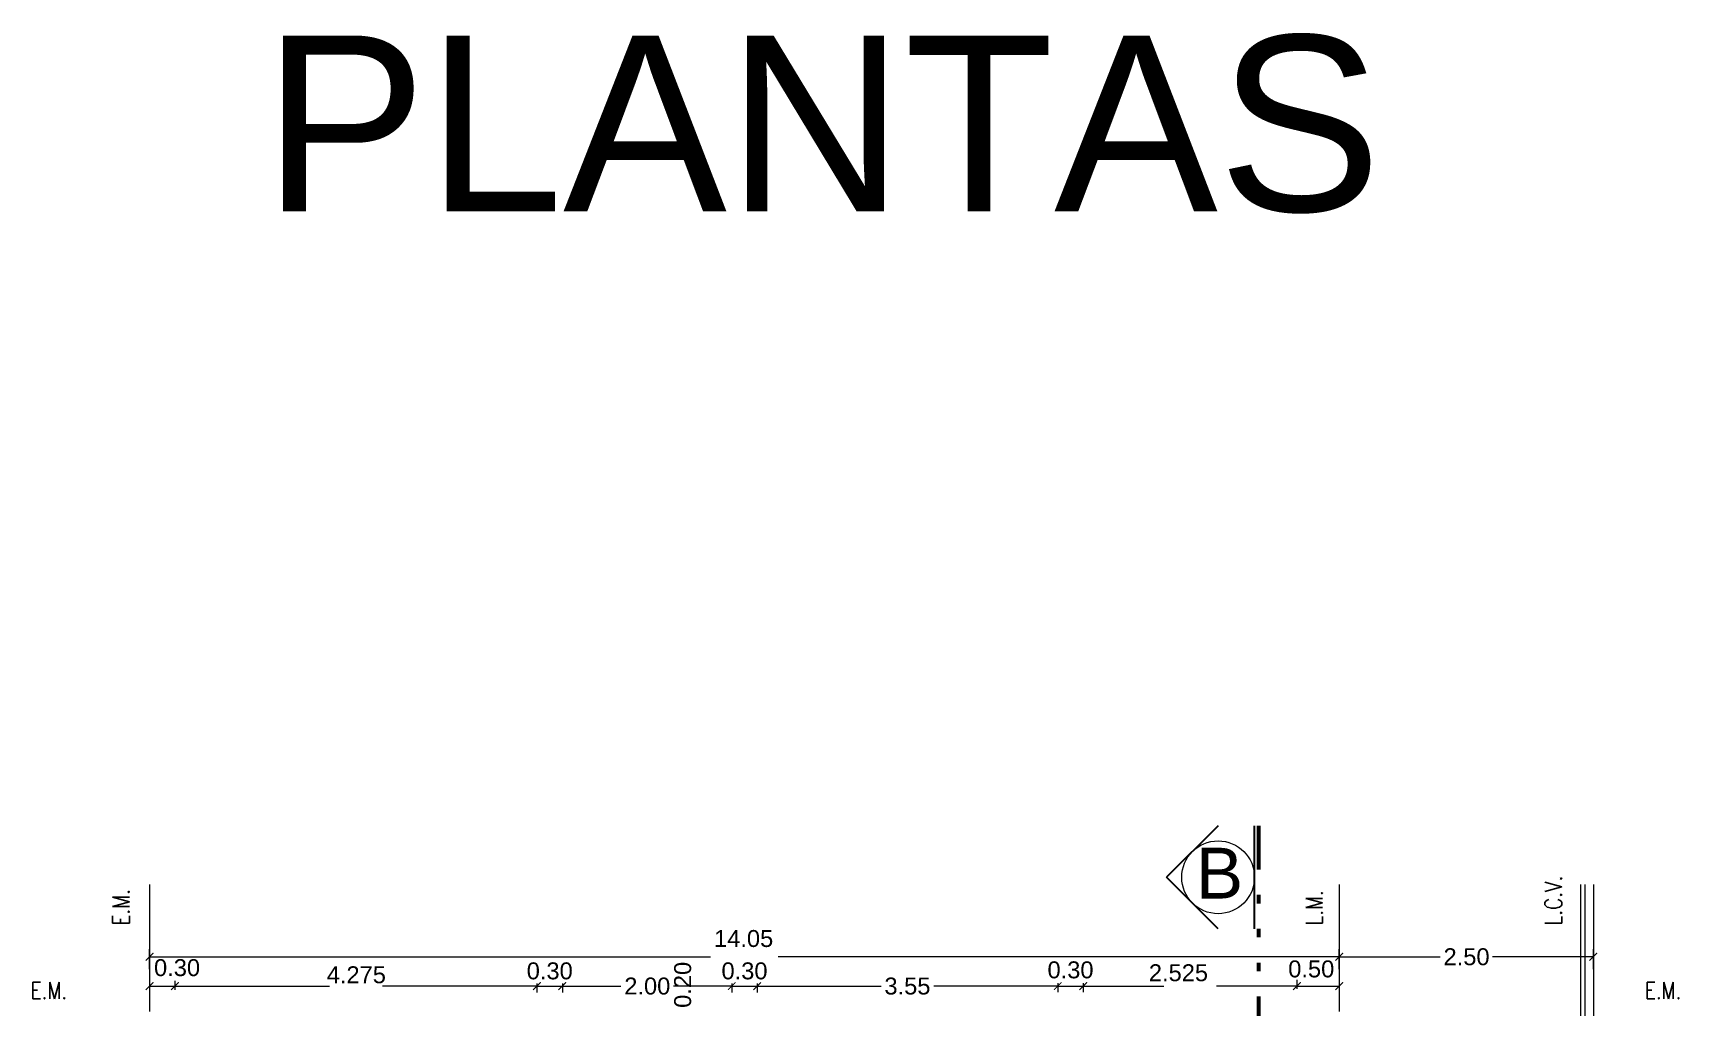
# Model space of a CAD drawing. Header units: millimetres. Extents: x 1578 to 2210, y 899 to 1032.
# Drawn here: x 1594.36 to 1613.8, y 1003.88 to 1015.39 of the extents above; entities that cross this region are included whole.
import ezdxf

# ---------------------------------------------------------------- set-up
doc = ezdxf.new("R2010")
doc.units = ezdxf.units.MM
doc.linetypes.add('ACAD_ISO05W100', pattern=[36, 24, -3, 0, -3, 0, -3, 0, -3])
doc.linetypes.add('DASHDOT2', pattern=[12.7, 6.35, -3.175, 0, -3.175])
for name, color, linetype, lineweight in [('COTAS', 7, 'Continuous', 15), ('EJES', 7, 'DASHDOT2', 13), ('LINEA DE CORTE', 7, 'ACAD_ISO05W100', 60), ('MUROS', 1, 'Continuous', 30), ('TRAMAS', 7, 'Continuous', 15), ('UMBRALES', 7, 'Continuous', 18)]:
    doc.layers.add(name, color=color, linetype=linetype, lineweight=lineweight)
doc.styles.add('ROMANS', font='romans', dxfattribs={"height": 0.06})
doc.styles.add('STYLE1', font='ARIAL.TTF')

msp = doc.modelspace()

# ---------------------------------------------------------------- linework, layer by layer
at = {"color": 0, "linetype": 'ByBlock', "const_width": 0.0135}
for points in [[(1595.783, 1004.523), (1595.693, 1004.433)], [(1609.833, 1004.523), (1609.743, 1004.433)], [(1609.743, 1004.433), (1609.833, 1004.523)], [(1612.743, 1004.433), (1612.833, 1004.523)], [(1595.783, 1004.177), (1595.693, 1004.087)], [(1595.993, 1004.087), (1596.083, 1004.177)], [(1596.083, 1004.177), (1595.993, 1004.087)], [(1600.358, 1004.177), (1600.268, 1004.087)], [(1600.268, 1004.087), (1600.358, 1004.177)], [(1600.658, 1004.177), (1600.568, 1004.087)], [(1600.568, 1004.087), (1600.658, 1004.177)], [(1602.568, 1004.087), (1602.658, 1004.177)], [(1602.658, 1004.177), (1602.568, 1004.087)], [(1602.868, 1004.087), (1602.958, 1004.177)], [(1602.958, 1004.177), (1602.868, 1004.087)], [(1606.418, 1004.087), (1606.508, 1004.177)], [(1606.508, 1004.177), (1606.418, 1004.087)], [(1606.718, 1004.087), (1606.808, 1004.177)], [(1606.808, 1004.177), (1606.718, 1004.087)], [(1609.243, 1004.087), (1609.333, 1004.177)], [(1609.333, 1004.177), (1609.243, 1004.087)], [(1609.743, 1004.087), (1609.833, 1004.177)]]:
    msp.add_lwpolyline(points, dxfattribs=at)
at = {"layer": 'COTAS', "ltscale": 0.1}
for p, q in [((1595.738, 1004.331), (1595.738, 1004.568)), ((1595.738, 1004.478), (1602.364, 1004.478)), ((1609.788, 1004.478), (1603.161, 1004.478)), ((1609.788, 1004.331), (1609.788, 1004.568))]:
    msp.add_line(p, q, dxfattribs=at)
at = {"layer": 'COTAS', "ltscale": 0.05}
for p, q in [((1609.788, 1004.331), (1609.788, 1004.568)), ((1609.788, 1004.478), (1610.979, 1004.478)), ((1612.788, 1004.478), (1611.597, 1004.478)), ((1612.788, 1004.331), (1612.788, 1004.568)), ((1595.738, 1004.331), (1595.738, 1004.222)), ((1609.788, 1004.331), (1609.788, 1004.222)), ((1595.738, 1004.132), (1596.038, 1004.132)), ((1596.038, 1004.195), (1596.038, 1004.086)), ((1596.038, 1004.195), (1596.038, 1004.086)), ((1596.038, 1004.132), (1597.861, 1004.132)), ((1600.313, 1004.132), (1598.489, 1004.132)), ((1600.313, 1004.164), (1600.313, 1004.055)), ((1600.313, 1004.164), (1600.313, 1004.055)), ((1600.313, 1004.132), (1600.613, 1004.132)), ((1600.613, 1004.164), (1600.613, 1004.055)), ((1600.613, 1004.164), (1600.613, 1004.055)), ((1600.613, 1004.132), (1601.302, 1004.132)), ((1602.613, 1004.132), (1601.924, 1004.132)), ((1602.613, 1004.164), (1602.613, 1004.055)), ((1602.613, 1004.164), (1602.613, 1004.055)), ((1602.613, 1004.132), (1602.913, 1004.132)), ((1602.913, 1004.164), (1602.913, 1004.055)), ((1602.913, 1004.164), (1602.913, 1004.055)), ((1602.913, 1004.132), (1604.377, 1004.132)), ((1606.463, 1004.132), (1604.998, 1004.132)), ((1606.463, 1004.168), (1606.463, 1004.059)), ((1606.463, 1004.168), (1606.463, 1004.059)), ((1606.463, 1004.132), (1606.763, 1004.132)), ((1606.763, 1004.168), (1606.763, 1004.059)), ((1606.763, 1004.168), (1606.763, 1004.059)), ((1606.763, 1004.132), (1607.714, 1004.132)), ((1609.288, 1004.132), (1608.337, 1004.132)), ((1609.288, 1004.207), (1609.288, 1004.099)), ((1609.288, 1004.207), (1609.288, 1004.099)), ((1609.288, 1004.132), (1609.788, 1004.132))]:
    msp.add_line(p, q, dxfattribs=at)
at = {"layer": 'COTAS', "ltscale": 0.1}
msp.add_circle((1608.357, 1005.417), 0.43, dxfattribs=at)
at = {"layer": 'EJES'}
msp.add_line((1595.738, 1005.331), (1595.738, 1003.831), dxfattribs=at)
at = {"layer": 'LINEA DE CORTE', "color": 0, "ltscale": 0.1}
msp.add_line((1608.837, 1001.608), (1608.837, 1006.025), dxfattribs=at)
at = {"layer": 'MUROS', "color": 0, "ltscale": 0.15}
for p, q in [((1608.357, 1006.025), (1607.748, 1005.417)), ((1608.787, 1004.808), (1608.787, 1006.025)), ((1608.357, 1004.808), (1607.748, 1005.417))]:
    msp.add_line(p, q, dxfattribs=at)
at = {"layer": 'TRAMAS'}
for p, q in [((1612.638, 1005.331), (1612.638, 990.401)), ((1612.688, 1005.331), (1612.688, 990.401))]:
    msp.add_line(p, q, dxfattribs=at)
at = {"layer": 'UMBRALES'}
for p, q in [((1609.788, 1005.331), (1609.788, 1003.831)), ((1612.788, 1005.331), (1612.788, 990.401))]:
    msp.add_line(p, q, dxfattribs=at)

# ---------------------------------------------------------------- texts
at = {"layer": 'COTAS', "style": 'ROMANS', "width": 0.8}
for s, p in [('E.M.', (1595.501, 1004.846)), ('L.C.V.', (1612.416, 1004.846)), ('L.M.', (1609.591, 1004.846))]:
    msp.add_text(s, height=0.2, rotation=90, dxfattribs=at).set_placement(p)
at = {"layer": 'COTAS', "style": 'STYLE1'}
for s, p in [('14.05', (1602.404, 1004.594)), ('2.50', (1611.019, 1004.379)), ('0.30', (1595.791, 1004.25)), ('4.275', (1597.83, 1004.166)), ('0.30', (1600.192, 1004.212)), ('0.30', (1602.492, 1004.212)), ('0.30', (1606.342, 1004.224)), ('2.525', (1607.539, 1004.19)), ('0.50', (1609.185, 1004.235)), ('2.00', (1601.344, 1004.033)), ('3.55', (1604.416, 1004.033))]:
    msp.add_text(s, height=0.2, dxfattribs=at).set_placement(p)
msp.add_text('0.20', height=0.2, rotation=90, dxfattribs=at).set_placement((1602.133, 1003.875))
at = {"layer": 'COTAS', "style": 'ROMANS', "width": 0.8}
for p in [(1594.333, 1003.98), (1613.396, 1003.98)]:
    msp.add_text('E.M.', height=0.2, dxfattribs=at).set_placement(p)
at = {"layer": 'MUROS', "color": 0, "style": 'STYLE1'}
msp.add_text('PLANTAS', height=2.0754, dxfattribs=at).set_placement((1597.076, 1013.282))
at = {"layer": 'MUROS', "color": 0, "ltscale": 0.15, "style": 'STYLE1'}
msp.add_text('B', height=0.6, dxfattribs=at).set_placement((1608.094, 1005.166))

doc.saveas('drawing.dxf')
